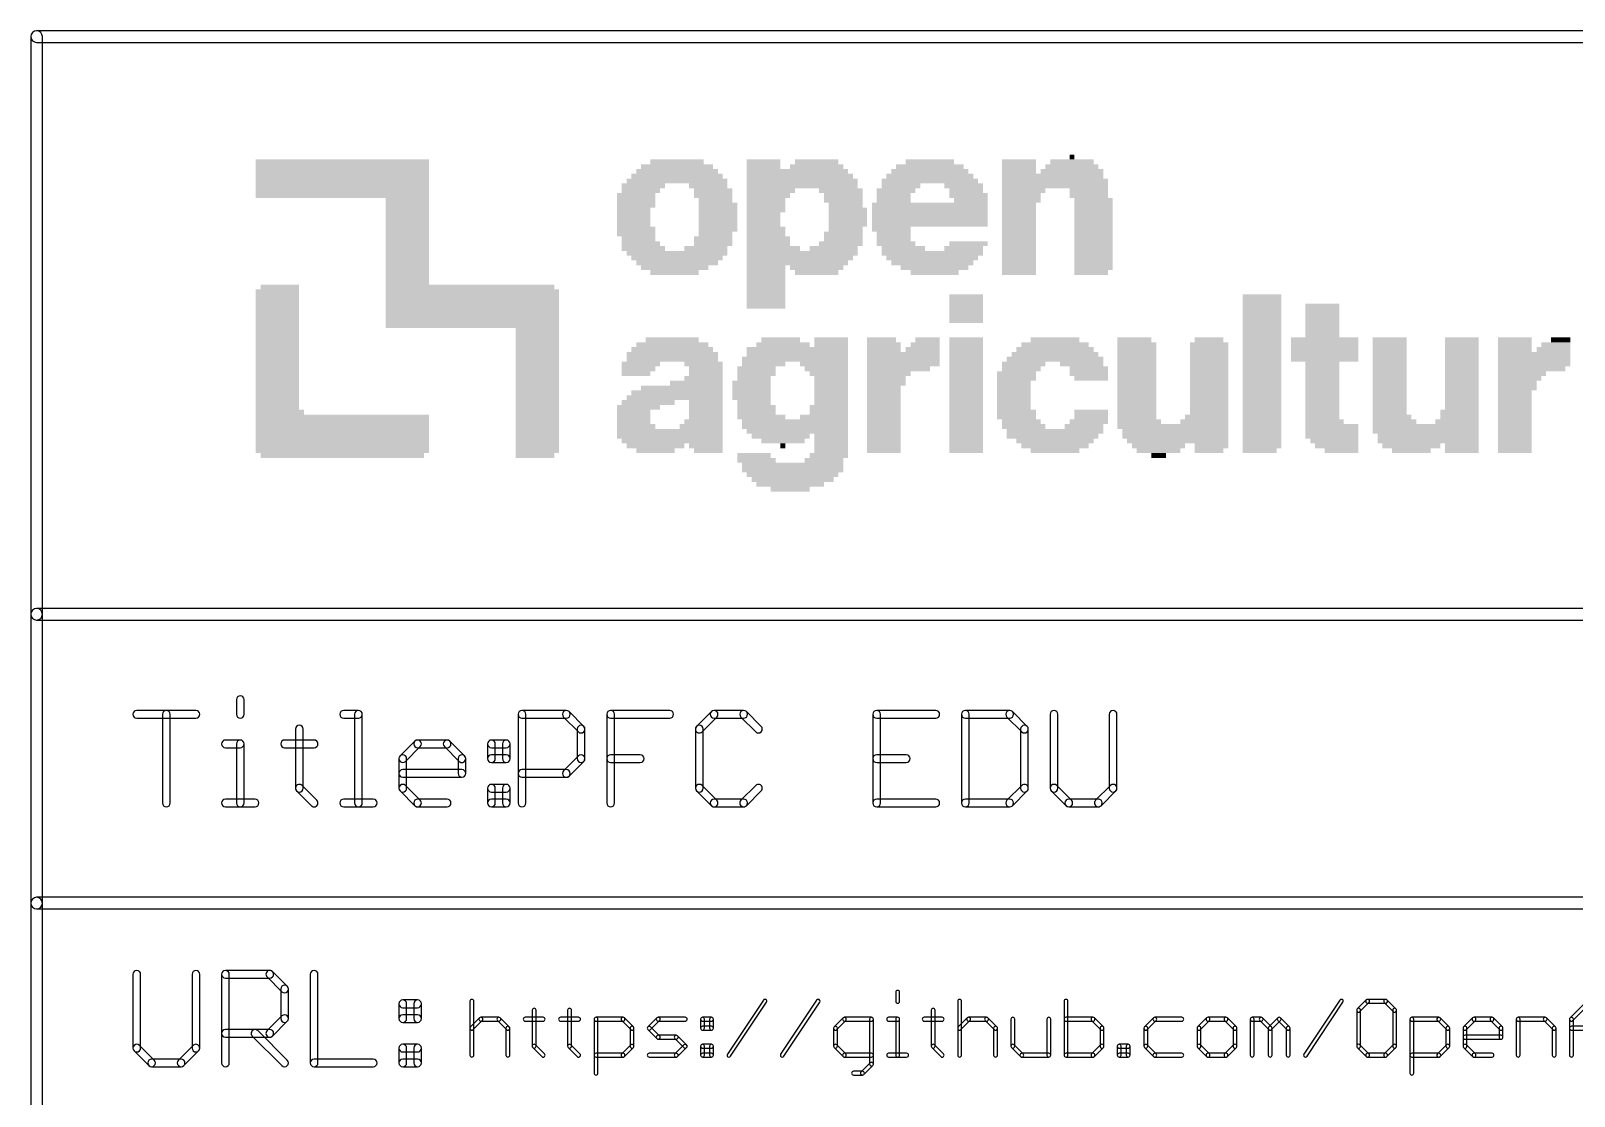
# Model space of a CAD drawing. Extents: x 0 to 11.2, y 0 to 11.2.
# Drawn here: x 1.088 to 1.889, y 0.538 to 1.091 of the extents above; entities that cross this region are included whole.
import ezdxf

# ---------------------------------------------------------------- set-up
doc = ezdxf.new("R2010")
doc.units = 0
doc.layers.add('21', color=253, linetype='CONTINUOUS')

# ---------------------------------------------------------------- blocks, each defined once
blk = doc.blocks.new('RECT')
blk.add_solid([(-0.5, -0.5), (0.5, -0.5), (-0.5, 0.5), (0.5, 0.5)])

msp = doc.modelspace()

# ---------------------------------------------------------------- linework, layer by layer
at = {"layer": '21'}
for points in [[(1.0936, 0.7882), (1.0936, 1.0882, 1), (1.0876, 1.0882), (1.0876, 0.7882, 1)], [(1.0906, 1.0852), (2.0406, 1.0852, 1), (2.0406, 1.0912), (1.0906, 1.0912, 1)], [(1.0936, 0.6382), (1.0936, 0.7882, 1), (1.0876, 0.7882), (1.0876, 0.6382, 1)], [(1.0906, 0.7852), (2.0406, 0.7852, 1), (2.0406, 0.7912), (1.0906, 0.7912, 1)], [(1.194312, 0.743913), (1.194312, 0.736239, 1), (1.198312, 0.736239), (1.198312, 0.743913, 1)], [(1.1426, 0.734239), (1.173293, 0.734239, 1), (1.173293, 0.738239), (1.1426, 0.738239, 1)], [(1.159946, 0.6902), (1.159946, 0.736239, 1), (1.155946, 0.736239), (1.155946, 0.6902, 1)], [(1.250025, 0.734239), (1.257698, 0.734239, 1), (1.257698, 0.738239), (1.250025, 0.738239, 1)], [(1.255698, 0.736239), (1.255698, 0.6902, 1), (1.259698, 0.6902), (1.259698, 0.736239, 1)], [(1.3446, 0.6902), (1.3446, 0.736239, 1), (1.3406, 0.736239), (1.3406, 0.6902, 1)], [(1.3426, 0.734239), (1.365619, 0.734239, 1), (1.365619, 0.738239), (1.3426, 0.738239, 1)], [(1.364205, 0.734825), (1.371878, 0.727152, 1), (1.374707, 0.72998), (1.367034, 0.737654, 1)], [(1.390639, 0.6902), (1.390639, 0.736239, 1), (1.386639, 0.736239), (1.386639, 0.6902, 1)], [(1.388639, 0.734239), (1.419332, 0.734239, 1), (1.419332, 0.738239), (1.388639, 0.738239, 1)], [(1.440937, 0.737653), (1.433264, 0.72998, 1), (1.436093, 0.727152), (1.443766, 0.734825, 1)], [(1.457698, 0.738239), (1.442352, 0.738239, 1), (1.442352, 0.734239), (1.457698, 0.734239, 1)], [(1.466785, 0.72998), (1.459112, 0.737654, 1), (1.456284, 0.734825), (1.463957, 0.727152, 1)], [(1.55745, 0.738239), (1.526757, 0.738239, 1), (1.526757, 0.734239), (1.55745, 0.734239, 1)], [(1.524757, 0.736239), (1.524757, 0.6902, 1), (1.528757, 0.6902), (1.528757, 0.736239, 1)], [(1.570796, 0.736239), (1.570796, 0.6902, 1), (1.574796, 0.6902), (1.574796, 0.736239, 1)], [(1.595816, 0.738239), (1.572796, 0.738239, 1), (1.572796, 0.734239), (1.595816, 0.734239, 1)], [(1.604903, 0.72998), (1.59723, 0.737654, 1), (1.594401, 0.734825), (1.602075, 0.727152, 1)], [(1.616835, 0.736239), (1.616835, 0.697873, 1), (1.620835, 0.697873), (1.620835, 0.736239, 1)], [(1.651528, 0.697873), (1.651528, 0.736239, 1), (1.647528, 0.736239), (1.647528, 0.697873, 1)], [(1.225005, 0.728566), (1.225005, 0.697873, 1), (1.229005, 0.697873), (1.229005, 0.728566, 1)], [(1.371293, 0.728566), (1.371293, 0.71322, 1), (1.375293, 0.71322), (1.375293, 0.728566, 1)], [(1.432678, 0.728566), (1.432678, 0.697873, 1), (1.436678, 0.697873), (1.436678, 0.728566, 1)], [(1.605489, 0.697873), (1.605489, 0.728566, 1), (1.601489, 0.728566), (1.601489, 0.697873, 1)], [(1.188639, 0.718893), (1.196312, 0.718893, 1), (1.196312, 0.722893), (1.188639, 0.722893, 1)], [(1.194312, 0.720893), (1.194312, 0.6902, 1), (1.198312, 0.6902), (1.198312, 0.720893, 1)], [(1.219332, 0.718893), (1.234678, 0.718893, 1), (1.234678, 0.722893), (1.219332, 0.722893, 1)], [(1.282132, 0.711805), (1.289805, 0.719479, 1), (1.286976, 0.722307), (1.279303, 0.714634, 1)], [(1.288391, 0.718893), (1.303737, 0.718893, 1), (1.303737, 0.722893), (1.288391, 0.722893, 1)], [(1.302323, 0.719479), (1.309996, 0.711805, 1), (1.312825, 0.714634), (1.305151, 0.722307, 1)], [(1.326757, 0.718893), (1.33443, 0.718893, 1), (1.33443, 0.722893), (1.326757, 0.722893, 1)], [(1.328757, 0.71322), (1.328757, 0.720893, 1), (1.324757, 0.720893), (1.324757, 0.71322, 1)], [(1.33243, 0.720893), (1.33243, 0.71322, 1), (1.33643, 0.71322), (1.33643, 0.720893, 1)], [(1.282718, 0.697873), (1.282718, 0.71322, 1), (1.278718, 0.71322), (1.278718, 0.697873, 1)], [(1.30941, 0.71322), (1.30941, 0.705546, 1), (1.31341, 0.705546), (1.31341, 0.71322, 1)], [(1.33443, 0.71522), (1.326757, 0.71522, 1), (1.326757, 0.71122), (1.33443, 0.71122, 1)], [(1.371878, 0.714634), (1.364205, 0.706961, 1), (1.367034, 0.704132), (1.374707, 0.711805, 1)], [(1.388639, 0.71122), (1.403985, 0.71122, 1), (1.403985, 0.71522), (1.388639, 0.71522, 1)], [(1.526757, 0.71122), (1.542103, 0.71122, 1), (1.542103, 0.71522), (1.526757, 0.71522, 1)], [(1.31141, 0.707546), (1.280718, 0.707546, 1), (1.280718, 0.703546), (1.31141, 0.703546, 1)], [(1.365619, 0.707546), (1.3426, 0.707546, 1), (1.3426, 0.703546), (1.365619, 0.703546, 1)], [(1.225591, 0.696459), (1.233264, 0.688786, 1), (1.236092, 0.691614), (1.228419, 0.699287, 1)], [(1.289805, 0.691614), (1.282132, 0.699287, 1), (1.279303, 0.696459), (1.286976, 0.688786, 1)], [(1.326757, 0.695873), (1.33443, 0.695873, 1), (1.33443, 0.699873), (1.326757, 0.699873, 1)], [(1.328757, 0.6902), (1.328757, 0.697873, 1), (1.324757, 0.697873), (1.324757, 0.6902, 1)], [(1.33243, 0.697873), (1.33243, 0.6902, 1), (1.33643, 0.6902), (1.33643, 0.697873, 1)], [(1.433264, 0.696459), (1.440937, 0.688786, 1), (1.443766, 0.691614), (1.436093, 0.699287, 1)], [(1.459112, 0.688786), (1.466785, 0.696459, 1), (1.463957, 0.699287), (1.456284, 0.691614, 1)], [(1.59723, 0.688786), (1.604903, 0.696459, 1), (1.602075, 0.699287), (1.594401, 0.691614, 1)], [(1.617421, 0.696459), (1.625094, 0.688786, 1), (1.627923, 0.691614), (1.62025, 0.699287, 1)], [(1.643269, 0.688786), (1.650942, 0.696459, 1), (1.648114, 0.699287), (1.640441, 0.691614, 1)], [(1.188639, 0.6882), (1.203985, 0.6882, 1), (1.203985, 0.6922), (1.188639, 0.6922, 1)], [(1.250025, 0.6882), (1.265371, 0.6882, 1), (1.265371, 0.6922), (1.250025, 0.6922, 1)], [(1.303737, 0.6922), (1.288391, 0.6922, 1), (1.288391, 0.6882), (1.303737, 0.6882, 1)], [(1.33443, 0.6922), (1.326757, 0.6922, 1), (1.326757, 0.6882), (1.33443, 0.6882, 1)], [(1.442352, 0.6882), (1.457698, 0.6882, 1), (1.457698, 0.6922), (1.442352, 0.6922, 1)], [(1.526757, 0.6882), (1.55745, 0.6882, 1), (1.55745, 0.6922), (1.526757, 0.6922, 1)], [(1.572796, 0.6882), (1.595816, 0.6882, 1), (1.595816, 0.6922), (1.572796, 0.6922, 1)], [(1.626508, 0.6882), (1.641855, 0.6882, 1), (1.641855, 0.6922), (1.626508, 0.6922, 1)], [(1.0936, 0.3382), (1.0936, 0.6382, 1), (1.0876, 0.6382), (1.0876, 0.3382, 1)], [(1.0906, 0.6352), (2.0406, 0.6352, 1), (2.0406, 0.6412), (1.0906, 0.6412, 1)], [(1.1406, 0.601239), (1.1406, 0.562873, 1), (1.1446, 0.562873), (1.1446, 0.601239, 1)], [(1.175293, 0.562873), (1.175293, 0.601239, 1), (1.171293, 0.601239), (1.171293, 0.562873, 1)], [(1.190639, 0.5552), (1.190639, 0.601239, 1), (1.186639, 0.601239), (1.186639, 0.5552, 1)], [(1.188639, 0.599239), (1.211659, 0.599239, 1), (1.211659, 0.603239), (1.188639, 0.603239, 1)], [(1.210244, 0.599825), (1.217918, 0.592152, 1), (1.220746, 0.59498), (1.213073, 0.602654, 1)], [(1.232678, 0.601239), (1.232678, 0.5552, 1), (1.236678, 0.5552), (1.236678, 0.601239, 1)], [(1.217332, 0.593566), (1.217332, 0.57822, 1), (1.221332, 0.57822), (1.221332, 0.593566, 1)], [(1.280718, 0.583893), (1.288391, 0.583893, 1), (1.288391, 0.587893), (1.280718, 0.587893, 1)], [(1.282718, 0.57822), (1.282718, 0.585893, 1), (1.278718, 0.585893), (1.278718, 0.57822, 1)], [(1.286391, 0.585893), (1.286391, 0.57822, 1), (1.290391, 0.57822), (1.290391, 0.585893, 1)], [(1.3156, 0.587224), (1.3156, 0.5592, 1), (1.3176, 0.5592), (1.3176, 0.587224, 1)], [(1.450946, 0.558645), (1.469628, 0.586669, 1), (1.467964, 0.587779), (1.449282, 0.559755, 1)], [(1.478569, 0.558645), (1.497252, 0.586669, 1), (1.495588, 0.587779), (1.476905, 0.559755, 1)], [(1.536655, 0.591895), (1.536655, 0.587224, 1), (1.538655, 0.587224), (1.538655, 0.591895, 1)], [(1.568816, 0.587224), (1.568816, 0.5592, 1), (1.570816, 0.5592), (1.570816, 0.587224, 1)], [(1.624063, 0.587224), (1.624063, 0.5592, 1), (1.626063, 0.5592), (1.626063, 0.587224, 1)], [(1.750201, 0.558645), (1.768883, 0.586669, 1), (1.767219, 0.587779), (1.748537, 0.559755, 1)], [(1.780956, 0.587931), (1.776285, 0.58326, 1), (1.777699, 0.581846), (1.78237, 0.586517, 1)], [(1.791004, 0.588224), (1.781663, 0.588224, 1), (1.781663, 0.586224), (1.791004, 0.586224, 1)], [(1.796382, 0.58326), (1.791711, 0.587931, 1), (1.790297, 0.586517), (1.794968, 0.581846, 1)], [(1.888193, 0.577176), (1.897535, 0.586517, 1), (1.89612, 0.587931), (1.886779, 0.57859, 1)], [(1.217918, 0.579634), (1.210244, 0.571961, 1), (1.213073, 0.569132), (1.220746, 0.576805, 1)], [(1.288391, 0.58022), (1.280718, 0.58022, 1), (1.280718, 0.57622), (1.288391, 0.57622, 1)], [(1.317307, 0.572505), (1.321978, 0.577176, 1), (1.320563, 0.57859), (1.315893, 0.573919, 1)], [(1.321271, 0.576883), (1.330612, 0.576883, 1), (1.330612, 0.578883), (1.321271, 0.578883, 1)], [(1.329905, 0.577176), (1.334575, 0.572505, 1), (1.33599, 0.573919), (1.331319, 0.57859, 1)], [(1.344223, 0.576883), (1.353565, 0.576883, 1), (1.353565, 0.578883), (1.344223, 0.578883, 1)], [(1.347894, 0.582553), (1.347894, 0.563871, 1), (1.349894, 0.563871), (1.349894, 0.582553, 1)], [(1.362639, 0.576883), (1.37198, 0.576883, 1), (1.37198, 0.578883), (1.362639, 0.578883, 1)], [(1.36631, 0.582553), (1.36631, 0.563871, 1), (1.36831, 0.563871), (1.36831, 0.582553, 1)], [(1.382055, 0.549859), (1.382055, 0.577883, 1), (1.380055, 0.577883), (1.380055, 0.549859, 1)], [(1.381055, 0.576883), (1.395067, 0.576883, 1), (1.395067, 0.578883), (1.381055, 0.578883, 1)], [(1.39436, 0.577176), (1.39903, 0.572505, 1), (1.400445, 0.573919), (1.395774, 0.57859, 1)], [(1.409386, 0.572505), (1.414056, 0.577176, 1), (1.412642, 0.57859), (1.407971, 0.573919, 1)], [(1.413349, 0.576883), (1.427361, 0.576883, 1), (1.427361, 0.578883), (1.413349, 0.578883, 1)], [(1.436302, 0.576883), (1.440973, 0.576883, 1), (1.440973, 0.578883), (1.436302, 0.578883, 1)], [(1.437302, 0.573212), (1.437302, 0.577883, 1), (1.435302, 0.577883), (1.435302, 0.573212, 1)], [(1.439973, 0.577883), (1.439973, 0.573212, 1), (1.441973, 0.573212), (1.441973, 0.577883, 1)], [(1.509324, 0.57859), (1.504654, 0.573919, 1), (1.506068, 0.572505), (1.510738, 0.577176, 1)], [(1.524043, 0.578883), (1.510031, 0.578883, 1), (1.510031, 0.576883), (1.524043, 0.576883, 1)], [(1.525043, 0.554529), (1.525043, 0.577883, 1), (1.523043, 0.577883), (1.523043, 0.554529, 1)], [(1.532984, 0.576883), (1.537655, 0.576883, 1), (1.537655, 0.578883), (1.532984, 0.578883, 1)], [(1.536655, 0.577883), (1.536655, 0.5592, 1), (1.538655, 0.5592), (1.538655, 0.577883, 1)], [(1.5514, 0.576883), (1.560741, 0.576883, 1), (1.560741, 0.578883), (1.5514, 0.578883, 1)], [(1.555071, 0.582553), (1.555071, 0.563871, 1), (1.557071, 0.563871), (1.557071, 0.582553, 1)], [(1.570523, 0.572505), (1.575193, 0.577176, 1), (1.573779, 0.57859), (1.569109, 0.573919, 1)], [(1.574486, 0.576883), (1.583828, 0.576883, 1), (1.583828, 0.578883), (1.574486, 0.578883, 1)], [(1.583121, 0.577176), (1.587791, 0.572505, 1), (1.589205, 0.573919), (1.584535, 0.57859, 1)], [(1.596439, 0.577883), (1.596439, 0.563871, 1), (1.598439, 0.563871), (1.598439, 0.577883, 1)], [(1.617122, 0.5592), (1.617122, 0.577883, 1), (1.615122, 0.577883), (1.615122, 0.5592, 1)], [(1.639075, 0.578883), (1.625063, 0.578883, 1), (1.625063, 0.576883), (1.639075, 0.576883, 1)], [(1.644452, 0.573919), (1.639782, 0.57859, 1), (1.638368, 0.577176), (1.643038, 0.572505, 1)], [(1.670462, 0.57859), (1.665791, 0.573919, 1), (1.667205, 0.572505), (1.671876, 0.577176, 1)], [(1.685181, 0.578883), (1.671169, 0.578883, 1), (1.671169, 0.576883), (1.685181, 0.576883, 1)], [(1.698085, 0.57859), (1.693414, 0.573919, 1), (1.694829, 0.572505), (1.699499, 0.577176, 1)], [(1.708133, 0.578883), (1.698792, 0.578883, 1), (1.698792, 0.576883), (1.708133, 0.576883, 1)], [(1.713511, 0.573919), (1.708841, 0.57859, 1), (1.707426, 0.577176), (1.712097, 0.572505, 1)], [(1.722745, 0.5592), (1.722745, 0.577883, 1), (1.720745, 0.577883), (1.720745, 0.5592, 1)], [(1.721745, 0.576883), (1.726416, 0.576883, 1), (1.726416, 0.578883), (1.721745, 0.578883, 1)], [(1.725709, 0.577176), (1.730379, 0.572505, 1), (1.731793, 0.573919), (1.727123, 0.57859, 1)], [(1.731793, 0.572505), (1.736464, 0.577176, 1), (1.73505, 0.57859), (1.730379, 0.573919, 1)], [(1.73505, 0.577176), (1.739721, 0.572505, 1), (1.741135, 0.573919), (1.736464, 0.57859, 1)], [(1.775992, 0.582553), (1.775992, 0.563871, 1), (1.777992, 0.563871), (1.777992, 0.582553, 1)], [(1.796675, 0.563871), (1.796675, 0.582553, 1), (1.794675, 0.582553), (1.794675, 0.563871, 1)], [(1.805616, 0.549859), (1.805616, 0.577883, 1), (1.803616, 0.577883), (1.803616, 0.549859, 1)], [(1.804616, 0.576883), (1.818628, 0.576883, 1), (1.818628, 0.578883), (1.804616, 0.578883, 1)], [(1.81792, 0.577176), (1.822591, 0.572505, 1), (1.824005, 0.573919), (1.819335, 0.57859, 1)], [(1.832946, 0.572505), (1.837617, 0.577176, 1), (1.836203, 0.57859), (1.831532, 0.573919, 1)], [(1.83691, 0.576883), (1.846251, 0.576883, 1), (1.846251, 0.578883), (1.83691, 0.578883, 1)], [(1.845544, 0.577176), (1.850215, 0.572505, 1), (1.851629, 0.573919), (1.846958, 0.57859, 1)], [(1.860863, 0.5592), (1.860863, 0.577883, 1), (1.858863, 0.577883), (1.858863, 0.5592, 1)], [(1.859863, 0.576883), (1.873875, 0.576883, 1), (1.873875, 0.578883), (1.859863, 0.578883, 1)], [(1.873168, 0.577176), (1.877838, 0.572505, 1), (1.879252, 0.573919), (1.874582, 0.57859, 1)], [(1.888486, 0.5592), (1.888486, 0.577883, 1), (1.886486, 0.577883), (1.886486, 0.5592, 1)], [(1.211659, 0.572546), (1.188639, 0.572546, 1), (1.188639, 0.568546), (1.211659, 0.568546, 1)], [(1.202571, 0.569132), (1.217918, 0.553786, 1), (1.220746, 0.556614), (1.2054, 0.571961, 1)], [(1.334282, 0.573212), (1.334282, 0.5592, 1), (1.336282, 0.5592), (1.336282, 0.573212, 1)], [(1.398737, 0.573212), (1.398737, 0.563871, 1), (1.400737, 0.563871), (1.400737, 0.573212, 1)], [(1.414056, 0.569248), (1.409386, 0.573919, 1), (1.407971, 0.572505), (1.412642, 0.567834, 1)], [(1.42269, 0.569541), (1.413349, 0.569541, 1), (1.413349, 0.567541), (1.42269, 0.567541, 1)], [(1.428068, 0.564578), (1.423397, 0.569248, 1), (1.421983, 0.567834), (1.426654, 0.563164, 1)], [(1.440973, 0.574212), (1.436302, 0.574212, 1), (1.436302, 0.572212), (1.440973, 0.572212, 1)], [(1.504361, 0.573212), (1.504361, 0.563871, 1), (1.506361, 0.563871), (1.506361, 0.573212, 1)], [(1.587498, 0.573212), (1.587498, 0.5592, 1), (1.589498, 0.5592), (1.589498, 0.573212, 1)], [(1.644745, 0.563871), (1.644745, 0.573212, 1), (1.642745, 0.573212), (1.642745, 0.563871, 1)], [(1.665498, 0.573212), (1.665498, 0.563871, 1), (1.667498, 0.563871), (1.667498, 0.573212, 1)], [(1.693122, 0.573212), (1.693122, 0.563871, 1), (1.695122, 0.563871), (1.695122, 0.573212, 1)], [(1.713804, 0.563871), (1.713804, 0.573212, 1), (1.711804, 0.573212), (1.711804, 0.563871, 1)], [(1.730086, 0.573212), (1.730086, 0.5592, 1), (1.732086, 0.5592), (1.732086, 0.573212, 1)], [(1.739428, 0.573212), (1.739428, 0.5592, 1), (1.741428, 0.5592), (1.741428, 0.573212, 1)], [(1.822298, 0.573212), (1.822298, 0.563871, 1), (1.824298, 0.563871), (1.824298, 0.573212, 1)], [(1.833239, 0.563871), (1.833239, 0.573212, 1), (1.831239, 0.573212), (1.831239, 0.563871, 1)], [(1.850922, 0.569541), (1.832239, 0.569541, 1), (1.832239, 0.567541), (1.850922, 0.567541, 1)], [(1.849922, 0.573212), (1.849922, 0.568541, 1), (1.851922, 0.568541), (1.851922, 0.573212, 1)], [(1.877545, 0.573212), (1.877545, 0.5592, 1), (1.879545, 0.5592), (1.879545, 0.573212, 1)], [(1.887486, 0.572212), (1.906169, 0.572212, 1), (1.906169, 0.574212), (1.887486, 0.574212, 1)], [(1.141186, 0.561459), (1.148859, 0.553786, 1), (1.151687, 0.556614), (1.144014, 0.564287, 1)], [(1.167034, 0.553786), (1.174707, 0.561459, 1), (1.171878, 0.564287), (1.164205, 0.556614, 1)], [(1.280718, 0.560873), (1.288391, 0.560873, 1), (1.288391, 0.564873), (1.280718, 0.564873, 1)], [(1.282718, 0.5552), (1.282718, 0.562873, 1), (1.278718, 0.562873), (1.278718, 0.5552, 1)], [(1.286391, 0.562873), (1.286391, 0.5552, 1), (1.290391, 0.5552), (1.290391, 0.562873, 1)], [(1.348187, 0.563164), (1.352858, 0.558493, 1), (1.354272, 0.559907), (1.349601, 0.564578, 1)], [(1.366603, 0.563164), (1.371273, 0.558493, 1), (1.372688, 0.559907), (1.368017, 0.564578, 1)], [(1.39903, 0.564578), (1.39436, 0.559907, 1), (1.395774, 0.558493), (1.400445, 0.563164, 1)], [(1.423397, 0.558493), (1.428068, 0.563164, 1), (1.426654, 0.564578), (1.421983, 0.559907, 1)], [(1.436302, 0.562871), (1.440973, 0.562871, 1), (1.440973, 0.564871), (1.436302, 0.564871, 1)], [(1.437302, 0.5592), (1.437302, 0.563871, 1), (1.435302, 0.563871), (1.435302, 0.5592, 1)], [(1.439973, 0.563871), (1.439973, 0.5592, 1), (1.441973, 0.5592), (1.441973, 0.563871, 1)], [(1.504654, 0.563164), (1.509324, 0.558493, 1), (1.510738, 0.559907), (1.506068, 0.564578, 1)], [(1.555364, 0.563164), (1.560034, 0.558493, 1), (1.561448, 0.559907), (1.556778, 0.564578, 1)], [(1.596732, 0.563164), (1.601403, 0.558493, 1), (1.602817, 0.559907), (1.598146, 0.564578, 1)], [(1.639782, 0.558493), (1.644452, 0.563164, 1), (1.643038, 0.564578), (1.638368, 0.559907, 1)], [(1.653686, 0.5592), (1.653686, 0.563871, 1), (1.651686, 0.563871), (1.651686, 0.5592, 1)], [(1.652686, 0.562871), (1.657357, 0.562871, 1), (1.657357, 0.564871), (1.652686, 0.564871, 1)], [(1.656357, 0.563871), (1.656357, 0.5592, 1), (1.658357, 0.5592), (1.658357, 0.563871, 1)], [(1.665791, 0.563164), (1.670462, 0.558493, 1), (1.671876, 0.559907), (1.667205, 0.564578, 1)], [(1.693414, 0.563164), (1.698085, 0.558493, 1), (1.699499, 0.559907), (1.694829, 0.564578, 1)], [(1.708841, 0.558493), (1.713511, 0.563164, 1), (1.712097, 0.564578), (1.707426, 0.559907, 1)], [(1.776285, 0.563164), (1.780956, 0.558493, 1), (1.78237, 0.559907), (1.777699, 0.564578, 1)], [(1.791711, 0.558493), (1.796382, 0.563164, 1), (1.794968, 0.564578), (1.790297, 0.559907, 1)], [(1.822591, 0.564578), (1.81792, 0.559907, 1), (1.819335, 0.558493), (1.824005, 0.563164, 1)], [(1.837617, 0.559907), (1.832946, 0.564578, 1), (1.831532, 0.563164), (1.836203, 0.558493, 1)], [(1.150273, 0.5532), (1.165619, 0.5532, 1), (1.165619, 0.5572), (1.150273, 0.5572, 1)], [(1.234678, 0.5532), (1.265371, 0.5532, 1), (1.265371, 0.5572), (1.234678, 0.5572, 1)], [(1.288391, 0.5572), (1.280718, 0.5572, 1), (1.280718, 0.5532), (1.288391, 0.5532, 1)], [(1.395067, 0.5602), (1.381055, 0.5602, 1), (1.381055, 0.5582), (1.395067, 0.5582, 1)], [(1.408678, 0.5582), (1.42269, 0.5582, 1), (1.42269, 0.5602), (1.408678, 0.5602, 1)], [(1.440973, 0.5602), (1.436302, 0.5602, 1), (1.436302, 0.5582), (1.440973, 0.5582, 1)], [(1.510031, 0.5582), (1.524043, 0.5582, 1), (1.524043, 0.5602), (1.510031, 0.5602, 1)], [(1.52008, 0.549152), (1.52475, 0.553822, 1), (1.523336, 0.555237), (1.518666, 0.550566, 1)], [(1.532984, 0.5582), (1.542326, 0.5582, 1), (1.542326, 0.5602), (1.532984, 0.5602, 1)], [(1.60211, 0.5582), (1.616122, 0.5582, 1), (1.616122, 0.5602), (1.60211, 0.5602, 1)], [(1.625063, 0.5582), (1.639075, 0.5582, 1), (1.639075, 0.5602), (1.625063, 0.5602, 1)], [(1.657357, 0.5602), (1.652686, 0.5602, 1), (1.652686, 0.5582), (1.657357, 0.5582, 1)], [(1.671169, 0.5582), (1.685181, 0.5582, 1), (1.685181, 0.5602), (1.671169, 0.5602, 1)], [(1.698792, 0.5582), (1.708133, 0.5582, 1), (1.708133, 0.5602), (1.698792, 0.5602, 1)], [(1.781663, 0.5582), (1.791004, 0.5582, 1), (1.791004, 0.5602), (1.781663, 0.5602, 1)], [(1.818628, 0.5602), (1.804616, 0.5602, 1), (1.804616, 0.5582), (1.818628, 0.5582, 1)], [(1.846251, 0.5602), (1.83691, 0.5602, 1), (1.83691, 0.5582), (1.846251, 0.5582, 1)], [(1.514702, 0.548859), (1.519373, 0.548859, 1), (1.519373, 0.550859), (1.514702, 0.550859, 1)]]:
    msp.add_lwpolyline(points, format="xyb", close=True, dxfattribs=at)

# ---------------------------------------------------------------- block references
at = {"layer": '21', "yscale": 0.0025}
for p, xscale in [((1.62815, 1.0257), 0.0025), ((1.24935, 1.0232), 0.0901), ((1.24935, 1.0207), 0.0901), ((1.24935, 1.0182), 0.0901), ((1.4231, 1.0182), 0.0424), ((1.4231, 1.0207), 0.0374), ((1.4231, 1.0232), 0.0276), ((1.46805, 1.0232), 0.0175), ((1.46805, 1.0207), 0.0175), ((1.4856, 1.0182), 0.0526), ((1.4956, 1.0207), 0.0276), ((1.49565, 1.0232), 0.0225), ((1.55435, 1.0182), 0.0401), ((1.55435, 1.0207), 0.0351), ((1.55435, 1.0232), 0.0251), ((1.6006, 1.0232), 0.0176), ((1.6006, 1.0207), 0.0176), ((1.6006, 1.0182), 0.0176), ((1.62815, 1.0182), 0.0325), ((1.62815, 1.0207), 0.0275), ((1.62815, 1.0232), 0.0225), ((1.24935, 1.0157), 0.0901), ((1.24935, 1.0132), 0.0901), ((1.24935, 1.0107), 0.0901), ((1.4056, 1.0107), 0.0224), ((1.4231, 1.0132), 0.0524), ((1.4231, 1.0157), 0.0474), ((1.43935, 1.0107), 0.0199), ((1.48685, 1.0157), 0.0551), ((1.4881, 1.0132), 0.0576), ((1.4881, 1.0107), 0.0576), ((1.55435, 1.0132), 0.0501), ((1.53935, 1.0107), 0.0201), ((1.55435, 1.0157), 0.0451), ((1.5719, 1.0107), 0.02), ((1.6181, 1.0157), 0.0526), ((1.61935, 1.0132), 0.0551), ((1.61935, 1.0107), 0.0551), ((1.24935, 1.0082), 0.0901), ((1.24935, 1.0057), 0.0901), ((1.28315, 1.0032), 0.0225), ((1.28315, 1.0007), 0.0225), ((1.40185, 1.0057), 0.0199), ((1.40185, 1.0032), 0.0199), ((1.40185, 1.0007), 0.0199), ((1.40435, 1.0082), 0.0199), ((1.4419, 1.0082), 0.02), ((1.4419, 1.0057), 0.02), ((1.44315, 1.0032), 0.0175), ((1.4444, 1.0007), 0.02), ((1.47185, 1.0082), 0.0251), ((1.47055, 1.0057), 0.0225), ((1.4693, 1.0032), 0.02), ((1.4693, 1.0007), 0.02), ((1.50815, 1.0082), 0.0225), ((1.5094, 1.0057), 0.02), ((1.5094, 1.0032), 0.02), ((1.51065, 1.0007), 0.0175), ((1.55435, 1.0007), 0.0601), ((1.53685, 1.0082), 0.0201), ((1.5356, 1.0057), 0.0176), ((1.5356, 1.0032), 0.0176), ((1.57315, 1.0082), 0.0175), ((1.5744, 1.0057), 0.02), ((1.57565, 1.0032), 0.0175), ((1.6031, 1.0082), 0.0226), ((1.60185, 1.0057), 0.0201), ((1.60185, 1.0032), 0.0201), ((1.6006, 1.0007), 0.0176), ((1.6369, 1.0082), 0.02), ((1.6369, 1.0057), 0.02), ((1.63935, 1.0032), 0.0199), ((1.63935, 1.0007), 0.0199), ((1.28315, 0.9982), 0.0225), ((1.28315, 0.9957), 0.0225), ((1.28315, 0.9932), 0.0225), ((1.4006, 0.9982), 0.0174), ((1.4006, 0.9957), 0.0174), ((1.4006, 0.9932), 0.0174), ((1.4444, 0.9982), 0.02), ((1.4444, 0.9957), 0.02), ((1.4444, 0.9932), 0.02), ((1.4693, 0.9982), 0.02), ((1.46805, 0.9957), 0.0175), ((1.46805, 0.9932), 0.0175), ((1.51185, 0.9982), 0.0199), ((1.51185, 0.9957), 0.0199), ((1.51185, 0.9932), 0.0199), ((1.55435, 0.9982), 0.0601), ((1.55435, 0.9957), 0.0601), ((1.55435, 0.9932), 0.0601), ((1.6006, 0.9982), 0.0176), ((1.6006, 0.9957), 0.0176), ((1.6006, 0.9932), 0.0176), ((1.63935, 0.9982), 0.0199), ((1.63935, 0.9957), 0.0199), ((1.63935, 0.9932), 0.0199), ((1.28315, 0.9907), 0.0225), ((1.28315, 0.9882), 0.0225), ((1.28315, 0.9857), 0.0225), ((1.4006, 0.9907), 0.0174), ((1.40185, 0.9882), 0.0199), ((1.40185, 0.9857), 0.0199), ((1.4444, 0.9907), 0.02), ((1.4444, 0.9882), 0.02), ((1.44315, 0.9857), 0.0175), ((1.46805, 0.9907), 0.0175), ((1.4693, 0.9882), 0.02), ((1.4693, 0.9857), 0.02), ((1.5094, 0.9857), 0.02), ((1.51185, 0.9907), 0.0199), ((1.51065, 0.9882), 0.0175), ((1.55435, 0.9907), 0.0601), ((1.53435, 0.9882), 0.0201), ((1.5356, 0.9857), 0.0176), ((1.6006, 0.9907), 0.0176), ((1.6006, 0.9882), 0.0176), ((1.6006, 0.9857), 0.0176), ((1.63935, 0.9907), 0.0199), ((1.63935, 0.9882), 0.0199), ((1.63935, 0.9857), 0.0199), ((1.28315, 0.9832), 0.0225), ((1.28315, 0.9807), 0.0225), ((1.28315, 0.9782), 0.0225), ((1.4031, 0.9832), 0.0174), ((1.40435, 0.9807), 0.0199), ((1.4056, 0.9782), 0.0224), ((1.4381, 0.9782), 0.0224), ((1.4419, 0.9832), 0.02), ((1.4419, 0.9807), 0.02), ((1.47055, 0.9832), 0.0225), ((1.47055, 0.9807), 0.0225), ((1.4731, 0.9782), 0.0276), ((1.5044, 0.9782), 0.025), ((1.50815, 0.9807), 0.0225), ((1.5094, 0.9832), 0.02), ((1.5356, 0.9832), 0.0176), ((1.53685, 0.9807), 0.0201), ((1.5406, 0.9782), 0.0226), ((1.5719, 0.9782), 0.02), ((1.5744, 0.9807), 0.02), ((1.6006, 0.9832), 0.0176), ((1.6006, 0.9807), 0.0176), ((1.6006, 0.9782), 0.0176), ((1.63935, 0.9832), 0.0199), ((1.63935, 0.9807), 0.0199), ((1.63935, 0.9782), 0.0199), ((1.28315, 0.9757), 0.0225), ((1.28315, 0.9732), 0.0225), ((1.28315, 0.9707), 0.0225), ((1.4231, 0.9757), 0.0524), ((1.4231, 0.9732), 0.0474), ((1.4231, 0.9707), 0.0424), ((1.4881, 0.9757), 0.0576), ((1.48685, 0.9732), 0.0551), ((1.4856, 0.9707), 0.0526), ((1.5556, 0.9757), 0.0526), ((1.5556, 0.9732), 0.0476), ((1.5556, 0.9707), 0.0426), ((1.6006, 0.9757), 0.0176), ((1.6006, 0.9732), 0.0176), ((1.6006, 0.9707), 0.0176), ((1.63935, 0.9757), 0.0199), ((1.63935, 0.9732), 0.0199), ((1.63935, 0.9707), 0.0199), ((1.28315, 0.9682), 0.0225), ((1.28315, 0.9657), 0.0225), ((1.28315, 0.9632), 0.0225), ((1.28315, 0.9607), 0.0225), ((1.4219, 0.9682), 0.035), ((1.42185, 0.9657), 0.0251), ((1.4693, 0.9682), 0.02), ((1.4693, 0.9657), 0.02), ((1.4693, 0.9632), 0.02), ((1.4693, 0.9607), 0.02), ((1.4956, 0.9682), 0.0276), ((1.49565, 0.9657), 0.0225), ((1.55685, 0.9682), 0.0351), ((1.5569, 0.9657), 0.025), ((1.6006, 0.9682), 0.0176), ((1.6006, 0.9657), 0.0176), ((1.63935, 0.9682), 0.0199), ((1.63815, 0.9657), 0.0175), ((1.21555, 0.9557), 0.0225), ((1.21555, 0.9532), 0.0225), ((1.21685, 0.9582), 0.0199), ((1.31565, 0.9582), 0.0875), ((1.3169, 0.9557), 0.09), ((1.3169, 0.9532), 0.09), ((1.4693, 0.9582), 0.02), ((1.4693, 0.9557), 0.02), ((1.4693, 0.9532), 0.02), ((1.57315, 0.9532), 0.0175), ((1.72685, 0.9532), 0.0201), ((1.21555, 0.9507), 0.0225), ((1.21555, 0.9482), 0.0225), ((1.21555, 0.9457), 0.0225), ((1.3169, 0.9507), 0.09), ((1.3169, 0.9482), 0.09), ((1.3169, 0.9457), 0.09), ((1.4693, 0.9507), 0.02), ((1.4693, 0.9482), 0.02), ((1.57315, 0.9507), 0.0175), ((1.57315, 0.9482), 0.0175), ((1.57315, 0.9457), 0.0175), ((1.72685, 0.9507), 0.0201), ((1.72685, 0.9482), 0.0201), ((1.72685, 0.9457), 0.0201), ((1.7581, 0.9482), 0.0176), ((1.7581, 0.9457), 0.0176), ((1.21555, 0.9432), 0.0225), ((1.21555, 0.9407), 0.0225), ((1.21555, 0.9382), 0.0225), ((1.3169, 0.9432), 0.09), ((1.3169, 0.9407), 0.09), ((1.3169, 0.9382), 0.09), ((1.57315, 0.9432), 0.0175), ((1.57315, 0.9407), 0.0175), ((1.72685, 0.9432), 0.0201), ((1.72685, 0.9407), 0.0201), ((1.72685, 0.9382), 0.0201), ((1.7581, 0.9432), 0.0176), ((1.7581, 0.9407), 0.0176), ((1.7581, 0.9382), 0.0176), ((1.21555, 0.9357), 0.0225), ((1.21555, 0.9332), 0.0225), ((1.21555, 0.9307), 0.0225), ((1.35065, 0.9357), 0.0225), ((1.35065, 0.9332), 0.0225), ((1.35065, 0.9307), 0.0225), ((1.42065, 0.9307), 0.0275), ((1.47685, 0.9307), 0.0201), ((1.50315, 0.9307), 0.0175), ((1.5293, 0.9307), 0.015), ((1.55315, 0.9307), 0.0125), ((1.57315, 0.9307), 0.0175), ((1.61935, 0.9307), 0.0251), ((1.6606, 0.9307), 0.0176), ((1.69935, 0.9307), 0.0149), ((1.72685, 0.9357), 0.0201), ((1.72685, 0.9332), 0.0201), ((1.72685, 0.9307), 0.0201), ((1.7594, 0.9307), 0.035), ((1.7581, 0.9357), 0.0176), ((1.7581, 0.9332), 0.0176), ((1.7931, 0.9307), 0.0176), ((1.8306, 0.9307), 0.0176), ((1.85815, 0.9307), 0.0175), ((1.8819, 0.9307), 0.01), ((1.21555, 0.9282), 0.0225), ((1.21555, 0.9257), 0.0225), ((1.21555, 0.9232), 0.0225), ((1.21555, 0.9207), 0.0225), ((1.35065, 0.9282), 0.0225), ((1.35065, 0.9257), 0.0225), ((1.35065, 0.9232), 0.0225), ((1.35065, 0.9207), 0.0225), ((1.4206, 0.9232), 0.0474), ((1.4206, 0.9207), 0.0474), ((1.4206, 0.9257), 0.0424), ((1.42065, 0.9282), 0.0375), ((1.48435, 0.9207), 0.0551), ((1.4856, 0.9257), 0.0526), ((1.4856, 0.9232), 0.0526), ((1.4781, 0.9282), 0.0276), ((1.50315, 0.9282), 0.0175), ((1.53055, 0.9282), 0.0175), ((1.53055, 0.9257), 0.0175), ((1.5406, 0.9232), 0.0376), ((1.5406, 0.9207), 0.0376), ((1.5506, 0.9257), 0.0176), ((1.5519, 0.9282), 0.015), ((1.57315, 0.9282), 0.0175), ((1.57315, 0.9257), 0.0175), ((1.57315, 0.9232), 0.0175), ((1.57315, 0.9207), 0.0175), ((1.61935, 0.9207), 0.0501), ((1.61935, 0.9232), 0.0451), ((1.61935, 0.9257), 0.0401), ((1.61935, 0.9282), 0.0351), ((1.66185, 0.9282), 0.0201), ((1.66185, 0.9257), 0.0201), ((1.66185, 0.9232), 0.0201), ((1.66185, 0.9207), 0.0201), ((1.6994, 0.9282), 0.02), ((1.6994, 0.9257), 0.02), ((1.6994, 0.9232), 0.02), ((1.6994, 0.9207), 0.02), ((1.72685, 0.9282), 0.0201), ((1.72685, 0.9257), 0.0201), ((1.72685, 0.9232), 0.0201), ((1.72685, 0.9207), 0.0201), ((1.7594, 0.9282), 0.035), ((1.7594, 0.9257), 0.035), ((1.7594, 0.9232), 0.035), ((1.7594, 0.9207), 0.035), ((1.7931, 0.9282), 0.0176), ((1.7931, 0.9257), 0.0176), ((1.7931, 0.9232), 0.0176), ((1.7931, 0.9207), 0.0176), ((1.8306, 0.9282), 0.0176), ((1.8306, 0.9257), 0.0176), ((1.8306, 0.9232), 0.0176), ((1.8306, 0.9207), 0.0176), ((1.85815, 0.9282), 0.0175), ((1.85815, 0.9257), 0.0175), ((1.86815, 0.9232), 0.0375), ((1.86815, 0.9207), 0.0375), ((1.87815, 0.9257), 0.0175), ((1.8794, 0.9282), 0.015), ((1.21555, 0.9182), 0.0225), ((1.21555, 0.9157), 0.0225), ((1.21555, 0.9132), 0.0225), ((1.35065, 0.9182), 0.0225), ((1.35065, 0.9157), 0.0225), ((1.35065, 0.9132), 0.0225), ((1.40435, 0.9182), 0.0199), ((1.4031, 0.9157), 0.0174), ((1.40185, 0.9132), 0.0149), ((1.43685, 0.9182), 0.0199), ((1.4381, 0.9157), 0.0174), ((1.4381, 0.9132), 0.0174), ((1.46435, 0.9157), 0.0199), ((1.46435, 0.9132), 0.0199), ((1.46805, 0.9182), 0.0225), ((1.4994, 0.9182), 0.025), ((1.50065, 0.9157), 0.0225), ((1.5019, 0.9132), 0.02), ((1.5406, 0.9182), 0.0376), ((1.5381, 0.9157), 0.0326), ((1.5331, 0.9132), 0.0226), ((1.57315, 0.9182), 0.0175), ((1.57315, 0.9157), 0.0175), ((1.57315, 0.9132), 0.0175), ((1.59935, 0.9132), 0.0201), ((1.6031, 0.9182), 0.0226), ((1.60185, 0.9157), 0.0201), ((1.63315, 0.9182), 0.0225), ((1.6369, 0.9157), 0.02), ((1.6369, 0.9132), 0.02), ((1.66185, 0.9182), 0.0201), ((1.66185, 0.9157), 0.0201), ((1.66185, 0.9132), 0.0201), ((1.6994, 0.9182), 0.02), ((1.6994, 0.9157), 0.02), ((1.6994, 0.9132), 0.02), ((1.72685, 0.9182), 0.0201), ((1.72685, 0.9157), 0.0201), ((1.72685, 0.9132), 0.0201), ((1.7581, 0.9182), 0.0176), ((1.7581, 0.9157), 0.0176), ((1.7581, 0.9132), 0.0176), ((1.7931, 0.9182), 0.0176), ((1.7931, 0.9157), 0.0176), ((1.7931, 0.9132), 0.0176), ((1.8306, 0.9182), 0.0176), ((1.8306, 0.9157), 0.0176), ((1.8306, 0.9132), 0.0176), ((1.86815, 0.9182), 0.0375), ((1.86685, 0.9157), 0.0349), ((1.86185, 0.9132), 0.0249), ((1.21555, 0.9107), 0.0225), ((1.21555, 0.9082), 0.0225), ((1.21555, 0.9057), 0.0225), ((1.35065, 0.9107), 0.0225), ((1.35065, 0.9082), 0.0225), ((1.35065, 0.9057), 0.0225), ((1.4256, 0.9057), 0.0424), ((1.4331, 0.9082), 0.0274), ((1.43685, 0.9107), 0.0199), ((1.46185, 0.9082), 0.0199), ((1.46185, 0.9057), 0.0199), ((1.4631, 0.9107), 0.0174), ((1.50315, 0.9107), 0.0175), ((1.50315, 0.9082), 0.0175), ((1.50315, 0.9057), 0.0175), ((1.5318, 0.9107), 0.02), ((1.5318, 0.9082), 0.02), ((1.53055, 0.9057), 0.0175), ((1.57315, 0.9107), 0.0175), ((1.57315, 0.9082), 0.0175), ((1.57315, 0.9057), 0.0175), ((1.59935, 0.9107), 0.0201), ((1.59805, 0.9082), 0.0175), ((1.59805, 0.9057), 0.0175), ((1.63815, 0.9107), 0.0175), ((1.66185, 0.9107), 0.0201), ((1.66185, 0.9082), 0.0201), ((1.66185, 0.9057), 0.0201), ((1.6994, 0.9107), 0.02), ((1.6994, 0.9082), 0.02), ((1.6994, 0.9057), 0.02), ((1.72685, 0.9107), 0.0201), ((1.72685, 0.9082), 0.0201), ((1.72685, 0.9057), 0.0201), ((1.7581, 0.9107), 0.0176), ((1.7581, 0.9082), 0.0176), ((1.7581, 0.9057), 0.0176), ((1.7931, 0.9107), 0.0176), ((1.7931, 0.9082), 0.0176), ((1.7931, 0.9057), 0.0176), ((1.8306, 0.9107), 0.0176), ((1.8306, 0.9082), 0.0176), ((1.8306, 0.9057), 0.0176), ((1.86065, 0.9107), 0.0225), ((1.8594, 0.9082), 0.02), ((1.8594, 0.9057), 0.02), ((1.21555, 0.9032), 0.0225), ((1.21555, 0.9007), 0.0225), ((1.21555, 0.8982), 0.0225), ((1.35065, 0.9032), 0.0225), ((1.35065, 0.9007), 0.0225), ((1.35065, 0.8982), 0.0225), ((1.40815, 0.8982), 0.0275), ((1.42185, 0.9007), 0.0499), ((1.4231, 0.9032), 0.0474), ((1.4381, 0.8982), 0.0174), ((1.46185, 0.9032), 0.0199), ((1.46185, 0.9007), 0.0199), ((1.4631, 0.8982), 0.0174), ((1.50315, 0.9032), 0.0175), ((1.50315, 0.9007), 0.0175), ((1.50315, 0.8982), 0.0175), ((1.53055, 0.9032), 0.0175), ((1.53055, 0.9007), 0.0175), ((1.53055, 0.8982), 0.0175), ((1.57315, 0.9032), 0.0175), ((1.57315, 0.9007), 0.0175), ((1.57315, 0.8982), 0.0175), ((1.59805, 0.9032), 0.0175), ((1.59805, 0.9007), 0.0175), ((1.59805, 0.8982), 0.0175), ((1.66185, 0.9032), 0.0201), ((1.66185, 0.9007), 0.0201), ((1.66185, 0.8982), 0.0201), ((1.6994, 0.9032), 0.02), ((1.6994, 0.9007), 0.02), ((1.6994, 0.8982), 0.02), ((1.72685, 0.9032), 0.0201), ((1.72685, 0.9007), 0.0201), ((1.72685, 0.8982), 0.0201), ((1.7581, 0.9032), 0.0176), ((1.7581, 0.9007), 0.0176), ((1.7581, 0.8982), 0.0176), ((1.7931, 0.9032), 0.0176), ((1.7931, 0.9007), 0.0176), ((1.7931, 0.8982), 0.0176), ((1.8306, 0.9032), 0.0176), ((1.8306, 0.9007), 0.0176), ((1.8306, 0.8982), 0.0176), ((1.85815, 0.9032), 0.0175), ((1.85815, 0.9007), 0.0175), ((1.85815, 0.8982), 0.0175), ((1.21555, 0.8957), 0.0225), ((1.21685, 0.8932), 0.0251), ((1.24935, 0.8907), 0.0901), ((1.24935, 0.8882), 0.0901), ((1.35065, 0.8957), 0.0225), ((1.35065, 0.8932), 0.0225), ((1.35065, 0.8907), 0.0225), ((1.35065, 0.8882), 0.0225), ((1.4031, 0.8957), 0.0224), ((1.4006, 0.8932), 0.0174), ((1.4006, 0.8907), 0.0174), ((1.4006, 0.8882), 0.0174), ((1.43685, 0.8882), 0.0199), ((1.4381, 0.8957), 0.0174), ((1.4381, 0.8932), 0.0174), ((1.4381, 0.8907), 0.0174), ((1.46435, 0.8957), 0.0199), ((1.46435, 0.8932), 0.0199), ((1.46685, 0.8907), 0.0249), ((1.48435, 0.8882), 0.0551), ((1.4994, 0.8907), 0.025), ((1.5019, 0.8957), 0.02), ((1.5019, 0.8932), 0.02), ((1.53055, 0.8957), 0.0175), ((1.53055, 0.8932), 0.0175), ((1.53055, 0.8907), 0.0175), ((1.53055, 0.8882), 0.0175), ((1.57315, 0.8957), 0.0175), ((1.57315, 0.8932), 0.0175), ((1.57315, 0.8907), 0.0175), ((1.57315, 0.8882), 0.0175), ((1.59805, 0.8957), 0.0175), ((1.59935, 0.8932), 0.0201), ((1.59935, 0.8907), 0.0201), ((1.60185, 0.8882), 0.0201), ((1.6369, 0.8882), 0.02), ((1.63815, 0.8932), 0.0175), ((1.63815, 0.8907), 0.0175), ((1.66185, 0.8957), 0.0201), ((1.66185, 0.8932), 0.0201), ((1.66185, 0.8907), 0.0201), ((1.6631, 0.8882), 0.0226), ((1.6969, 0.8882), 0.025), ((1.69815, 0.8907), 0.0225), ((1.6994, 0.8957), 0.02), ((1.6994, 0.8932), 0.02), ((1.72685, 0.8957), 0.0201), ((1.72685, 0.8932), 0.0201), ((1.72685, 0.8907), 0.0201), ((1.72685, 0.8882), 0.0201), ((1.7581, 0.8957), 0.0176), ((1.7581, 0.8932), 0.0176), ((1.7581, 0.8907), 0.0176), ((1.7593, 0.8882), 0.02), ((1.7931, 0.8957), 0.0176), ((1.7931, 0.8932), 0.0176), ((1.79435, 0.8907), 0.0201), ((1.7956, 0.8882), 0.0226), ((1.8281, 0.8882), 0.0226), ((1.8294, 0.8932), 0.02), ((1.8294, 0.8907), 0.02), ((1.8306, 0.8957), 0.0176), ((1.85815, 0.8957), 0.0175), ((1.85815, 0.8932), 0.0175), ((1.85815, 0.8907), 0.0175), ((1.85815, 0.8882), 0.0175), ((1.24935, 0.8857), 0.0901), ((1.24935, 0.8832), 0.0901), ((1.24935, 0.8807), 0.0901), ((1.35065, 0.8857), 0.0225), ((1.35065, 0.8832), 0.0225), ((1.35065, 0.8807), 0.0225), ((1.40185, 0.8857), 0.0199), ((1.41935, 0.8832), 0.0549), ((1.41935, 0.8807), 0.0549), ((1.4356, 0.8857), 0.0224), ((1.48435, 0.8857), 0.0551), ((1.4856, 0.8832), 0.0526), ((1.47685, 0.8807), 0.0301), ((1.50315, 0.8807), 0.0175), ((1.53055, 0.8857), 0.0175), ((1.53055, 0.8832), 0.0175), ((1.53055, 0.8807), 0.0175), ((1.57315, 0.8857), 0.0175), ((1.57315, 0.8832), 0.0175), ((1.57315, 0.8807), 0.0175), ((1.6031, 0.8857), 0.0226), ((1.61935, 0.8832), 0.0501), ((1.6181, 0.8807), 0.0476), ((1.6344, 0.8857), 0.02), ((1.6806, 0.8857), 0.0576), ((1.68185, 0.8832), 0.0551), ((1.68185, 0.8807), 0.0551), ((1.72685, 0.8857), 0.0201), ((1.72685, 0.8832), 0.0201), ((1.72685, 0.8807), 0.0201), ((1.7631, 0.8857), 0.0276), ((1.7631, 0.8832), 0.0276), ((1.7631, 0.8807), 0.0276), ((1.81185, 0.8857), 0.0551), ((1.81185, 0.8832), 0.0551), ((1.81315, 0.8807), 0.0525), ((1.85815, 0.8857), 0.0175), ((1.85815, 0.8832), 0.0175), ((1.85815, 0.8807), 0.0175), ((1.24935, 0.8782), 0.0901), ((1.24935, 0.8757), 0.0901), ((1.24935, 0.8732), 0.0901), ((1.35065, 0.8782), 0.0225), ((1.35065, 0.8757), 0.0225), ((1.35065, 0.8732), 0.0225), ((1.4206, 0.8782), 0.0524), ((1.4119, 0.8757), 0.03), ((1.4119, 0.8732), 0.02), ((1.4381, 0.8757), 0.0174), ((1.43935, 0.8732), 0.0149), ((1.4781, 0.8782), 0.0226), ((1.47805, 0.8757), 0.0025), ((1.50315, 0.8782), 0.0175), ((1.50315, 0.8757), 0.0175), ((1.50315, 0.8732), 0.0175), ((1.53055, 0.8782), 0.0175), ((1.53055, 0.8757), 0.0175), ((1.53055, 0.8732), 0.0175), ((1.57315, 0.8782), 0.0175), ((1.57315, 0.8757), 0.0175), ((1.57315, 0.8732), 0.0175), ((1.61935, 0.8782), 0.0401), ((1.61935, 0.8757), 0.0351), ((1.61935, 0.8732), 0.0251), ((1.6831, 0.8782), 0.0526), ((1.6731, 0.8757), 0.0276), ((1.6731, 0.8732), 0.0226), ((1.70065, 0.8757), 0.0175), ((1.69935, 0.8732), 0.0149), ((1.72685, 0.8782), 0.0201), ((1.72685, 0.8757), 0.0201), ((1.7256, 0.8732), 0.0176), ((1.7644, 0.8782), 0.025), ((1.7656, 0.8757), 0.0226), ((1.7681, 0.8732), 0.0176), ((1.81315, 0.8782), 0.0525), ((1.80435, 0.8757), 0.0301), ((1.8044, 0.8732), 0.02), ((1.8306, 0.8757), 0.0176), ((1.8306, 0.8732), 0.0176), ((1.85815, 0.8782), 0.0175), ((1.85815, 0.8757), 0.0175), ((1.85815, 0.8732), 0.0175), ((1.24935, 0.8707), 0.0849), ((1.3494, 0.8707), 0.02), ((1.4631, 0.8707), 0.0174), ((1.46435, 0.8682), 0.0199), ((1.4831, 0.8657), 0.0526), ((1.4994, 0.8682), 0.02), ((1.5019, 0.8707), 0.02), ((1.67315, 0.8707), 0.0075), ((1.4831, 0.8632), 0.0526), ((1.4831, 0.8607), 0.0476), ((1.4831, 0.8582), 0.0426), ((1.48185, 0.8557), 0.0351), ((1.48185, 0.8532), 0.0201)]:
    msp.add_blockref('RECT', p, dxfattribs=dict(at, xscale=xscale))

doc.saveas('drawing.dxf')
